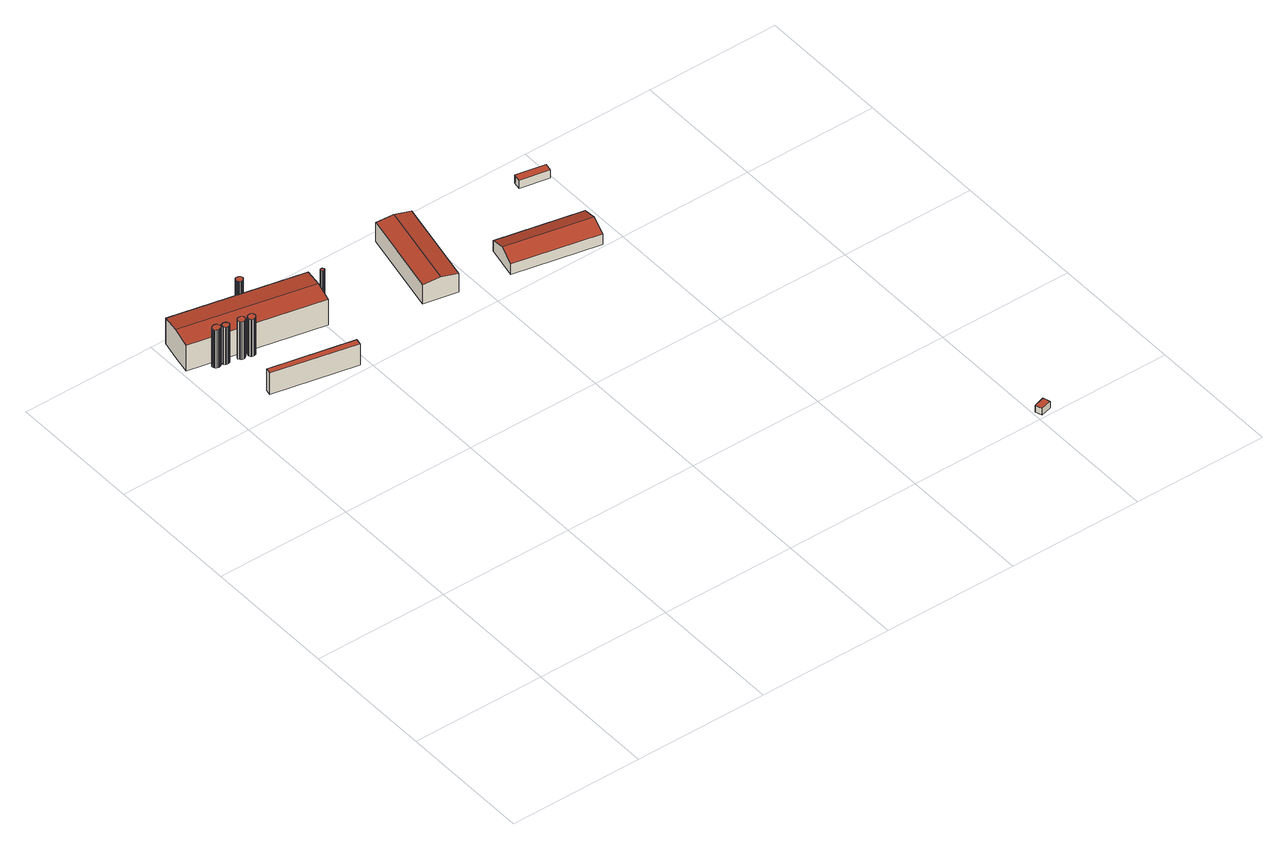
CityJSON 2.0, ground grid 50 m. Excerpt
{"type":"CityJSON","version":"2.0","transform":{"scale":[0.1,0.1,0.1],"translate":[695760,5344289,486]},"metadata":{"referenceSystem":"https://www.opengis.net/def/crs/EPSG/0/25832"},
"CityObjects":{
"building1":{"type":"Building","attributes":{"Gemeindeschluessel":"09162000","HoeheDach":"503.618","HoeheGrund":"487.680","Methode":"3100","NiedrigsteTraufeDesGebaeudes":"503.618","Geometrietyp2DReferenz":"3000","function":"31001_2000","roofType":"1000","measuredHeight":15.94},"geometry":[{"type":"Solid","lod":"2","boundaries":[[[[0,1,2,3]],[[4,5,6,7]],[[8,9,10,11]],[[12,13,14,15]],[[16,17,18,8,11,19,20,0,3,21,12,15,22,23,24,4,7,25,26,27]],[[25,28,29,26]],[[27,30,31,16]],[[20,32,1,0]],[[15,14,33,22]],[[26,29,30,27]],[[3,2,34,21]],[[16,31,35,17]],[[11,10,36,19]],[[23,37,38,24]],[[21,34,13,12]],[[17,35,39,18]],[[22,33,37,23]],[[7,6,28,25]],[[18,39,9,8]],[[19,36,32,20]],[[24,38,5,4]],[[28,6,5,38,37,33,14,13,34,2,1,32,36,10,9,39,35,31,30,29]]]],"semantics":{"surfaces":[{"type":"WallSurface"},{"type":"RoofSurface","Dachneigung":"90.000","Dachorientierung":"-1.000","Flaeche":"6.241","Z_MAX":"15.938","Z_MAX_ASL":"503.618","Z_MIN":"15.938","Z_MIN_ASL":"503.618"},{"type":"GroundSurface"}],"values":[[0,0,0,0,1,0,0,0,0,0,0,0,0,0,0,0,0,0,0,0,0,2]]}}]},
"building2":{"type":"Building","attributes":{"Gemeindeschluessel":"09162000","HoeheDach":"503.299","HoeheGrund":"487.670","Methode":"3100","NiedrigsteTraufeDesGebaeudes":"503.299","Geometrietyp2DReferenz":"3000","function":"31001_2000","roofType":"1000","measuredHeight":15.63},"geometry":[{"type":"Solid","lod":"2","boundaries":[[[[40,41,42,43]],[[44,45,46,47]],[[48,49,50,51]],[[43,42,52,53]],[[54,55,56,57]],[[58,59,60,61]],[[61,60,62,63]],[[53,52,64,65]],[[63,62,66,67]],[[67,66,45,44]],[[68,69,49,48]],[[51,50,55,54]],[[57,56,41,40]],[[47,46,69,68]],[[70,71,72,73]],[[73,72,59,58]],[[59,72,71,74,64,52,42,41,56,55,50,49,69,46,45,66,62,60]],[[75,74,71,70]],[[65,64,74,75]],[[67,44,47,68,48,51,54,57,40,43,53,65,75,70,73,58,61,63]]]],"semantics":{"surfaces":[{"type":"WallSurface"},{"type":"GroundSurface"},{"type":"RoofSurface","Dachneigung":"90.000","Dachorientierung":"-1.000","Flaeche":"5.200","Z_MAX":"15.629","Z_MAX_ASL":"503.299","Z_MIN":"15.629","Z_MIN_ASL":"503.299"}],"values":[[0,0,0,0,0,0,0,0,0,0,0,0,0,0,0,0,1,0,0,2]]}}]},
"building3":{"type":"Building","attributes":{"Gemeindeschluessel":"09162000","HoeheDach":"503.526","HoeheGrund":"487.690","Methode":"3100","NiedrigsteTraufeDesGebaeudes":"503.526","Geometrietyp2DReferenz":"3000","function":"31001_2000","roofType":"1000","measuredHeight":15.84},"geometry":[{"type":"Solid","lod":"2","boundaries":[[[[76,77,78,79]],[[80,81,82,83]],[[84,85,82,81,78,77,86,87,88,89,90,91,92,93,94,95,96,97]],[[98,99,100,101,102,103,104,105,106,107,76,79,80,83,108,109,110,111]],[[103,90,89,104]],[[99,94,93,100]],[[108,85,84,109]],[[107,86,77,76]],[[83,82,85,108]],[[109,84,97,110]],[[111,96,95,98]],[[101,92,91,102]],[[105,88,87,106]],[[102,91,90,103]],[[100,93,92,101]],[[110,97,96,111]],[[98,95,94,99]],[[79,78,81,80]],[[104,89,88,105]],[[106,87,86,107]]]],"semantics":{"surfaces":[{"type":"WallSurface"},{"type":"GroundSurface"},{"type":"RoofSurface","Dachneigung":"90.000","Dachorientierung":"-1.000","Flaeche":"5.384","Z_MAX":"15.836","Z_MAX_ASL":"503.526","Z_MIN":"15.836","Z_MIN_ASL":"503.526"}],"values":[[0,0,1,2,0,0,0,0,0,0,0,0,0,0,0,0,0,0,0,0]]}}]},
"building4":{"type":"Building","attributes":{"Gemeindeschluessel":"09162000","HoeheDach":"503.267","HoeheGrund":"487.700","Methode":"3100","NiedrigsteTraufeDesGebaeudes":"503.267","Geometrietyp2DReferenz":"3000","function":"31001_2000","roofType":"1000","measuredHeight":15.57},"geometry":[{"type":"Solid","lod":"2","boundaries":[[[[112,113,114,115]],[[116,117,118,119]],[[120,121,122,123]],[[124,125,126,127]],[[128,129,130,120,123,131,132,133,134,135,124,127,136,137,116,119,112,115]],[[118,117,138,139,126,125,140,141,142,143,144,122,121,145,146,147,114,113]],[[134,141,140,135]],[[123,122,144,131]],[[130,145,121,120]],[[133,142,141,134]],[[119,118,113,112]],[[127,126,139,136]],[[131,144,143,132]],[[136,139,138,137]],[[135,140,125,124]],[[115,114,147,128]],[[137,138,117,116]],[[129,146,145,130]],[[128,147,146,129]],[[132,143,142,133]]]],"semantics":{"surfaces":[{"type":"WallSurface"},{"type":"RoofSurface","Dachneigung":"90.000","Dachorientierung":"-1.000","Flaeche":"5.638","Z_MAX":"15.567","Z_MAX_ASL":"503.267","Z_MIN":"15.567","Z_MIN_ASL":"503.267"},{"type":"GroundSurface"}],"values":[[0,0,0,0,1,2,0,0,0,0,0,0,0,0,0,0,0,0,0,0]]}}]},
"building5":{"type":"Building","attributes":{"Gemeindeschluessel":"09162000","HoeheDach":"496.357","HoeheGrund":"487.357","Methode":"3220","NiedrigsteTraufeDesGebaeudes":"496.357","Geometrietyp2DReferenz":"3000","function":"31001_2000","roofType":"1000","measuredHeight":9},"geometry":[{"type":"Solid","lod":"2","boundaries":[[[[148,149,150,151]],[[152,153,154,155]],[[151,150,153,152]],[[149,154,153,150]],[[155,148,151,152]],[[155,154,149,148]]]],"semantics":{"surfaces":[{"type":"WallSurface"},{"type":"GroundSurface"},{"type":"RoofSurface","Dachneigung":"90.000","Dachorientierung":"-1.000","Flaeche":"72.080","Z_MAX":"9.000","Z_MAX_ASL":"496.357","Z_MIN":"9.000","Z_MIN_ASL":"496.357"}],"values":[[0,0,0,1,2,0]]}}]},
"building6":{"type":"Building","attributes":{"Gemeindeschluessel":"09162000","HoeheDach":"499.407","HoeheGrund":"487.660","Methode":"1000","NiedrigsteTraufeDesGebaeudes":"498.389","Geometrietyp2DReferenz":"3000","function":"31001_2000","roofType":"3100","measuredHeight":11.75},"geometry":[{"type":"Solid","lod":"2","boundaries":[[[[156,157,158,159,160,161]],[[162,163,160,159]],[[161,160,163,164,165,156]],[[163,162,166,164]],[[164,166,167,165]],[[165,167,157,156]],[[166,162,159,158,157,167]]]],"semantics":{"surfaces":[{"type":"GroundSurface"},{"type":"WallSurface"},{"type":"RoofSurface","Dachneigung":"82.130","Dachorientierung":"11.932","Flaeche":"372.269","Z_MAX":"11.747","Z_MAX_ASL":"499.407","Z_MIN":"10.729","Z_MIN_ASL":"498.389"},{"type":"RoofSurface","Dachneigung":"82.130","Dachorientierung":"191.933","Flaeche":"372.240","Z_MAX":"11.747","Z_MAX_ASL":"499.407","Z_MIN":"10.729","Z_MIN_ASL":"498.389"}],"values":[[0,1,1,2,3,1,1]]}}]},
"building7":{"type":"Building","attributes":{"Gemeindeschluessel":"09162000","HoeheDach":"503.223","HoeheGrund":"487.780","Methode":"3100","NiedrigsteTraufeDesGebaeudes":"503.223","Geometrietyp2DReferenz":"3000","function":"31001_2000","roofType":"1000","measuredHeight":15.44},"geometry":[{"type":"Solid","lod":"2","boundaries":[[[[168,169,170,171]],[[172,173,174,175]],[[176,177,178,179]],[[180,176,179,181,182,183,184,185,186,187,188,189,190,168,171,172,175,191]],[[187,192,193,188]],[[180,194,177,176]],[[179,178,195,181]],[[183,196,197,184]],[[184,197,198,185]],[[189,199,200,190]],[[188,193,199,189]],[[181,195,201,182]],[[190,200,169,168]],[[173,170,169,200,199,193,192,202,198,197,196,201,195,178,177,194,203,174]],[[185,198,202,186]],[[182,201,196,183]],[[175,174,203,191]],[[191,203,194,180]],[[186,202,192,187]],[[171,170,173,172]]]],"semantics":{"surfaces":[{"type":"WallSurface"},{"type":"RoofSurface","Dachneigung":"90.000","Dachorientierung":"-1.000","Flaeche":"5.239","Z_MAX":"15.443","Z_MAX_ASL":"503.223","Z_MIN":"15.443","Z_MIN_ASL":"503.223"},{"type":"GroundSurface"}],"values":[[0,0,0,1,0,0,0,0,0,0,0,0,0,2,0,0,0,0,0,0]]}}]},
"building8":{"type":"Building","attributes":{"Gemeindeschluessel":"09162000","HoeheDach":"504.523","HoeheGrund":"487.990","Methode":"3100","NiedrigsteTraufeDesGebaeudes":"504.523","Geometrietyp2DReferenz":"3000","function":"31001_2000","roofType":"1000","measuredHeight":16.53},"geometry":[{"type":"Solid","lod":"2","boundaries":[[[[204,205,206,207]],[[208,209,210,211]],[[212,213,214,215]],[[216,217,213,212]],[[218,219,209,208]],[[220,221,222,223,210,209,219,224,206,205,225,214,213,217]],[[226,223,222,227]],[[207,206,224,228]],[[229,225,205,204]],[[227,222,221,230]],[[215,214,225,229]],[[231,220,217,216]],[[230,221,220,231]],[[215,229,204,207,228,218,208,211,226,227,230,231,216,212]],[[211,210,223,226]],[[228,224,219,218]]]],"semantics":{"surfaces":[{"type":"WallSurface"},{"type":"GroundSurface"},{"type":"RoofSurface","Dachneigung":"90.000","Dachorientierung":"-1.000","Flaeche":"1.568","Z_MAX":"16.533","Z_MAX_ASL":"504.523","Z_MIN":"16.533","Z_MIN_ASL":"504.523"}],"values":[[0,0,0,0,0,1,0,0,0,0,0,0,0,2,0,0]]}}]},
"building9":{"type":"Building","attributes":{"Gemeindeschluessel":"09162000","HoeheDach":"496.209","HoeheGrund":"487.300","Methode":"1000","NiedrigsteTraufeDesGebaeudes":"495.177","Geometrietyp2DReferenz":"3000","function":"31001_2000","roofType":"3100","measuredHeight":8.91},"geometry":[{"type":"Solid","lod":"2","boundaries":[[[[232,233,234,235]],[[236,237,238,234,233,239]],[[239,233,232,240]],[[236,241,242,237]],[[236,239,240,241]],[[242,241,240,232,235,243]],[[243,235,234,238,237,242]]]],"semantics":{"surfaces":[{"type":"WallSurface"},{"type":"RoofSurface","Dachneigung":"80.737","Dachorientierung":"281.633","Flaeche":"214.717","Z_MAX":"8.909","Z_MAX_ASL":"496.209","Z_MIN":"7.877","Z_MIN_ASL":"495.177"},{"type":"RoofSurface","Dachneigung":"80.740","Dachorientierung":"101.633","Flaeche":"214.732","Z_MAX":"8.909","Z_MAX_ASL":"496.209","Z_MIN":"7.877","Z_MIN_ASL":"495.177"},{"type":"GroundSurface"}],"values":[[0,0,1,0,2,0,3]]}}]},
"building10":{"type":"Building","attributes":{"Gemeindeschluessel":"09162000","HoeheDach":"493.758","HoeheGrund":"487.230","Methode":"1000","NiedrigsteTraufeDesGebaeudes":"491.568","Geometrietyp2DReferenz":"3000","function":"31001_9998","roofType":"3100","measuredHeight":6.53,"storeysAboveGround":1},"address":[{"country":"Germany","locality":"München","thoroughfareName":"Freisinger Landstraße 245"}],"geometry":[{"type":"Solid","lod":"2","boundaries":[[[[244,245,246,247]],[[248,249,245,244]],[[249,248,250,251]],[[252,253,254,251,250,255]],[[252,255,250,248,244,247]],[[247,246,253,252]],[[245,249,251,254,253,246]]]],"semantics":{"surfaces":[{"type":"RoofSurface","Dachneigung":"70.606","Dachorientierung":"193.784","Flaeche":"213.803","Z_MAX":"6.528","Z_MAX_ASL":"493.758","Z_MIN":"4.340","Z_MIN_ASL":"491.570"},{"type":"RoofSurface","Dachneigung":"70.606","Dachorientierung":"13.784","Flaeche":"213.811","Z_MAX":"6.528","Z_MAX_ASL":"493.758","Z_MIN":"4.338","Z_MIN_ASL":"491.568"},{"type":"WallSurface"},{"type":"GroundSurface"}],"values":[[0,1,2,3,2,2,2]]}}]},
"building11":{"type":"Building","attributes":{"Gemeindeschluessel":"09162000","HoeheDach":"489.910","HoeheGrund":"486.400","Methode":"2000","NiedrigsteTraufeDesGebaeudes":"489.910","Geometrietyp2DReferenz":"3000","function":"31001_2000","roofType":"1000","measuredHeight":3.51},"geometry":[{"type":"Solid","lod":"2","boundaries":[[[[256,257,258,259]],[[257,256,260,261]],[[261,260,262,263]],[[259,258,263,262]],[[258,257,261,263]],[[256,259,262,260]]]],"semantics":{"surfaces":[{"type":"RoofSurface","Dachneigung":"90.000","Dachorientierung":"-1.000","Flaeche":"32.679","Z_MAX":"3.510","Z_MAX_ASL":"489.910","Z_MIN":"3.510","Z_MIN_ASL":"489.910"},{"type":"WallSurface"},{"type":"GroundSurface"}],"values":[[0,1,2,1,1,1]]}}]},
"building12":{"type":"Building","attributes":{"Gemeindeschluessel":"09162000","HoeheDach":"489.462","HoeheGrund":"486.692","Methode":"1000","NiedrigsteTraufeDesGebaeudes":"489.462","Geometrietyp2DReferenz":"3000","function":"31001_2523","roofType":"1000","measuredHeight":2.77,"storeysAboveGround":1},"geometry":[{"type":"Solid","lod":"2","boundaries":[[[[264,265,266,267]],[[268,269,266,265]],[[266,269,270,267]],[[265,264,271,268]],[[269,268,271,270]],[[271,264,267,270]]]],"semantics":{"surfaces":[{"type":"WallSurface"},{"type":"RoofSurface","Dachneigung":"90.000","Dachorientierung":"-1.000","Flaeche":"11.329","Z_MAX":"2.770","Z_MAX_ASL":"489.462","Z_MIN":"2.770","Z_MIN_ASL":"489.462"},{"type":"GroundSurface"}],"values":[[0,1,0,0,0,2]]}}]}
},
"vertices":[
[88,1798,176],[88,1798,17],[88,1794,17],[88,1794,176],[111,1783,176],[111,1783,17],[115,1786,17],[115,1786,176],[102,1808,176],[102,1808,17],[98,1807,17],[98,1807,176],[91,1785,176],[91,1785,17],[95,1783,17],[95,1783,176],[114,1803,176],[111,1806,176],[107,1807,176],[94,1805,176],[91,1802,176],[89,1789,176],[99,1781,176],[103,1780,176],[108,1781,176],[117,1790,176],[118,1795,176],[116,1799,176],[117,1790,17],[118,1795,17],[116,1799,17],[114,1803,17],[91,1802,17],[99,1781,17],[89,1789,17],[111,1806,17],[94,1805,17],[103,1780,17],[108,1781,17],[107,1807,17],
[123,1783,173],[123,1783,17],[126,1779,17],[126,1779,173],[142,1799,173],[142,1799,17],[137,1800,17],[137,1800,173],[128,1798,173],[128,1798,17],[125,1796,17],[125,1796,173],[129,1777,17],[129,1777,173],[123,1792,173],[123,1792,17],[122,1787,17],[122,1787,173],[148,1784,173],[148,1784,17],[149,1788,17],[149,1788,173],[148,1793,17],[148,1793,173],[134,1776,17],[134,1776,173],[145,1796,17],[145,1796,173],[133,1800,173],[133,1800,17],[143,1777,173],[143,1777,17],[146,1780,17],[146,1780,173],[138,1776,17],[138,1776,173],
[183,1765,175],[183,1765,17],[188,1764,17],[188,1764,175],[192,1764,175],[192,1764,17],[196,1766,17],[196,1766,175],[202,1773,17],[200,1769,17],[179,1768,17],[177,1772,17],[175,1776,17],[176,1781,17],[179,1785,17],[182,1788,17],[187,1789,17],[191,1789,17],[196,1788,17],[199,1785,17],[202,1782,17],[203,1777,17],[199,1785,175],[196,1788,175],[191,1789,175],[187,1789,175],[182,1788,175],[179,1785,175],[176,1781,175],[175,1776,175],[177,1772,175],[179,1768,175],[200,1769,175],[202,1773,175],[203,1777,175],[202,1782,175],
[239,1770,173],[239,1770,17],[237,1774,17],[237,1774,173],[235,1761,173],[235,1761,17],[238,1765,17],[238,1765,173],[221,1782,173],[221,1782,17],[217,1780,17],[217,1780,173],[218,1757,173],[218,1757,17],[222,1756,17],[222,1756,173],[235,1778,173],[231,1781,173],[226,1782,173],[213,1777,173],[211,1773,173],[210,1768,173],[211,1764,173],[214,1760,173],[227,1756,173],[232,1758,173],[232,1758,17],[227,1756,17],[214,1760,17],[211,1764,17],[210,1768,17],[211,1773,17],[213,1777,17],[226,1782,17],[231,1781,17],[235,1778,17],
[155,1604,104],[155,1604,14],[151,1582,14],[151,1582,104],[462,1517,104],[462,1517,14],[466,1539,14],[466,1539,104],
[499,1727,17],[10,1830,17],[25,1902,17],[40,1974,17],[530,1871,17],[515,1799,17],[40,1974,124],[530,1871,124],[515,1799,134],[499,1727,124],[25,1902,134],[10,1830,124],
[311,1924,172],[311,1924,18],[315,1927,18],[315,1927,172],[317,1931,172],[317,1931,18],[318,1935,18],[318,1935,172],[311,1946,172],[311,1946,18],[306,1947,18],[306,1947,172],[314,1943,172],[302,1947,172],[297,1945,172],[294,1942,172],[292,1938,172],[291,1934,172],[292,1930,172],[295,1926,172],[298,1923,172],[303,1922,172],[307,1922,172],[317,1939,172],[295,1926,18],[298,1923,18],[314,1943,18],[302,1947,18],[294,1942,18],[292,1938,18],[291,1934,18],[303,1922,18],[307,1922,18],[297,1945,18],[292,1930,18],[317,1939,18],
[528,1804,185],[528,1804,20],[525,1802,20],[525,1802,185],[523,1794,185],[523,1794,20],[525,1792,20],[525,1792,185],[536,1800,185],[536,1800,20],[534,1803,20],[534,1803,185],[538,1797,185],[538,1797,20],[522,1797,185],[522,1797,20],[537,1794,20],[534,1792,20],[532,1790,20],[528,1790,20],[523,1800,20],[531,1804,20],[528,1790,185],[532,1790,185],[523,1800,185],[531,1804,185],[534,1792,185],[537,1794,185],
[799,1627,92],[866,1955,92],[866,1955,13],[799,1627,13],[990,1929,92],[990,1929,13],[928,1942,13],[928,1942,102],[861,1614,102],[923,1602,92],[923,1602,13],[861,1614,13],
[1436,1564,78],[1118,1629,78],[1105,1568,56],[1423,1503,56],[1448,1625,56],[1130,1690,56],[1448,1625,12],[1130,1690,12],[1423,1503,12],[1105,1568,12],[1118,1629,12],[1436,1564,12],
[1499,1890,39],[1390,1911,39],[1385,1882,39],[1493,1861,39],[1499,1890,4],[1390,1911,4],[1493,1861,4],[1385,1882,4],
[2057,21,7],[2057,21,35],[2017,9,35],[2017,9,7],[2049,47,35],[2009,35,35],[2009,35,7],[2049,47,7]
]}
